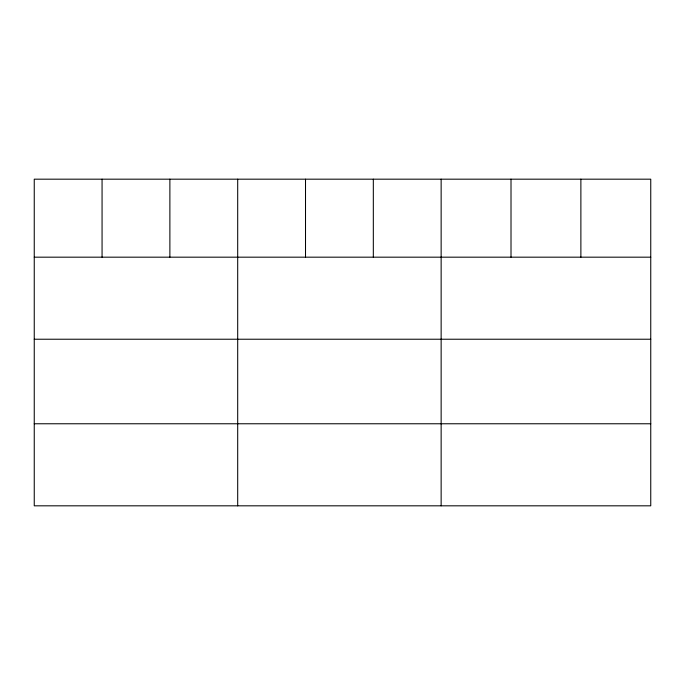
<?xml version="1.0" encoding="UTF-8"?>
<svg xmlns="http://www.w3.org/2000/svg" width="685" height="685" viewBox="0 0 685 685"><rect width="100%" height="100%" fill="white"/><g stroke="black" fill="none" stroke-linecap="round" stroke-linejoin="round"><path stroke-width="1.03" d="M650.75 257.175L650.75 505.821L34.25 505.821L34.25 179.179L650.75 179.179L650.75 257.175L34.25 257.175M34.25 339.229L650.75 339.229M34.25 423.767L650.75 423.767M580.88 179.179L580.88 257.175M511.01 179.179L511.01 257.175M441.14 179.179L441.14 505.821M373.325 179.179L373.325 257.175M305.51 179.179L305.51 257.175M237.695 179.179L237.695 505.821M169.88 179.179L169.88 257.175M102.065 179.179L102.065 257.175"/></g></svg>
